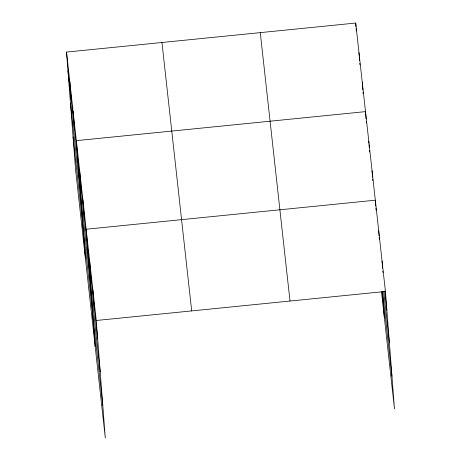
<?xml version="1.0" encoding="UTF-8"?>
<svg xmlns="http://www.w3.org/2000/svg" width="461" height="461" viewBox="0 0 461 461"><rect width="100%" height="100%" fill="white"/><g stroke="black" fill="none" stroke-linecap="round" stroke-linejoin="round"><path stroke-width="0.69" d="M66.528 52.081L96.263 320.487L105.298 437.95L75.569 169.539L66.528 52.081L355.702 23.05L385.431 291.461L394.472 408.919L381.478 291.652M96.263 320.487L385.431 291.461M384.745 290.966L386.865 310.069M383.731 291.755L389.372 342.69M382.555 291.404L391.959 376.297M260.275 32.627L290.004 301.039M161.955 42.498L191.69 310.91M67.963 70.689L97.692 339.094M70.47 103.31L100.204 371.716M73.057 136.917L102.791 405.328M382.06 261.041L382.613 268.198M382.832 271.056L382.941 272.491M378.694 230.621L379.08 235.629M379.19 237.063L379.351 239.207M375.761 205.923L375.323 200.201L86.155 229.232L95.191 346.689M375.928 208.072L376.095 210.222M382.342 291.421L384.359 317.658M372.05 170.674L372.546 177.116M372.713 179.266L372.822 180.695M368.783 141.152L368.95 143.296M369.059 144.731L369.278 147.589M369.497 150.453L369.607 151.888M366.063 118.782L365.51 111.625L76.342 140.657L85.377 258.114M366.282 121.646L366.391 123.075M362.242 82.098L362.847 89.97M363.014 92.119L363.124 93.548M358.969 52.577L359.246 56.156M359.355 57.585L359.574 60.449M359.799 63.313L359.908 64.742M355.702 23.05L355.978 26.629M356.14 28.778L356.307 30.922M92.891 290.073L94.326 308.68M89.52 259.652L90.955 278.26M82.882 199.705L84.317 218.312M79.615 170.178L81.044 188.785M73.069 111.13L74.503 129.737M69.801 81.603L71.23 100.21"/></g></svg>
